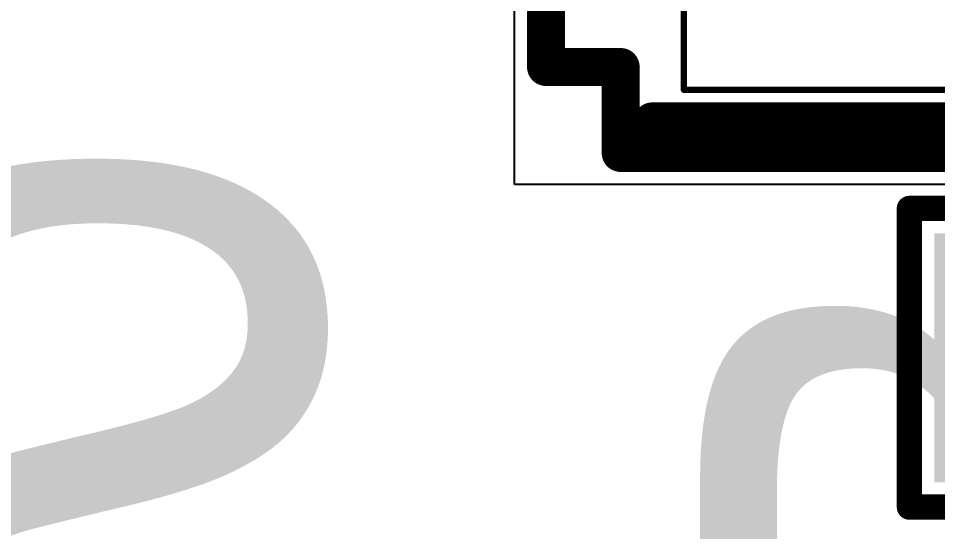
# Model space of a CAD drawing. Header units: inches. Extents: x -1.3 to 11.9, y -6.8 to 4.2.
# Drawn here: x 2.9918 to 3.1372, y 1.1125 to 1.1937 of the extents above; entities that cross this region are included whole.
import ezdxf

# ---------------------------------------------------------------- set-up
doc = ezdxf.new("R2010")
doc.units = ezdxf.units.IN
doc.header["$MEASUREMENT"] = 0
for name, color, linetype in [('AB', 56, 'Continuous'), ('Bottom Overlay', 54, 'Continuous'), ('Mechanical 13', 56, 'Continuous'), ('POT_INFO', 56, 'Continuous'), ('TOP', 1, 'Continuous'), ('Top Overlay', 2, 'Continuous'), ('Top Paste', 8, 'Continuous'), ('Top Solder', 216, 'Continuous')]:
    doc.layers.add(name, color=color, linetype=linetype)
doc.styles.add('Arial', font='', dxfattribs={"height": 0.2})
doc.styles.get('Arial').set_extended_font_data('Arial')

# ---------------------------------------------------------------- blocks, each defined once
blk = doc.blocks.new('C0603_187')
at = {"layer": 'TOP'}
for points in [[(-0.04134, 0.01772), (-0.01378, 0.01772), (-0.01378, -0.01772), (-0.04134, -0.01772)], [(0.01378, 0.01772), (0.04134, 0.01772), (0.04134, -0.01772), (0.01378, -0.01772)]]:
    blk.add_hatch(color=1, dxfattribs=at).paths.add_polyline_path(points)
at = {"layer": 'Top Paste'}
for points in [[(-0.04134, 0.01772), (-0.01378, 0.01772), (-0.01378, -0.01772), (-0.04134, -0.01772)], [(0.01378, 0.01772), (0.04134, 0.01772), (0.04134, -0.01772), (0.01378, -0.01772)]]:
    blk.add_hatch(color=8, dxfattribs=at).paths.add_polyline_path(points)
at = {"layer": 'Top Solder'}
for points in [[(-0.04331, 0.01969), (-0.01181, 0.01969), (-0.01181, -0.01969), (-0.04331, -0.01969)], [(0.01181, 0.01969), (0.04331, 0.01969), (0.04331, -0.01969), (0.01181, -0.01969)]]:
    blk.add_hatch(color=216, dxfattribs=at).paths.add_polyline_path(points)
at = {"layer": 'Top Overlay'}
for points in [[(-0.04724, -0.02362, 0.004, 0.004, 0), (-0.04724, 0.02362, 0.004, 0.004, 0)], [(-0.04724, 0.02362, 0.004, 0.004, 0), (0.04724, 0.02362, 0.004, 0.004, 0)], [(0.04724, -0.02362, 0.004, 0.004, 0), (0.04724, 0.02362, 0.004, 0.004, 0)], [(-0.04724, -0.02362, 0.004, 0.004, 0), (0.04724, -0.02362, 0.004, 0.004, 0)]]:
    blk.add_lwpolyline(points, format="xyseb", dxfattribs=at)
for points in [[(-0.04824, 0.02362, 0.002, 0.002, 1), (-0.04624, 0.02362, 0.002, 0.002, 1)], [(-0.04824, 0.02362, 0.002, 0.002, 1), (-0.04624, 0.02362, 0.002, 0.002, 1)], [(0.04624, 0.02362, 0.002, 0.002, 1), (0.04824, 0.02362, 0.002, 0.002, 1)], [(0.04624, 0.02362, 0.002, 0.002, 1), (0.04824, 0.02362, 0.002, 0.002, 1)], [(-0.04824, -0.02362, 0.002, 0.002, 1), (-0.04624, -0.02362, 0.002, 0.002, 1)], [(-0.04824, -0.02362, 0.002, 0.002, 1), (-0.04624, -0.02362, 0.002, 0.002, 1)], [(0.04624, -0.02362, 0.002, 0.002, 1), (0.04824, -0.02362, 0.002, 0.002, 1)], [(0.04624, -0.02362, 0.002, 0.002, 1), (0.04824, -0.02362, 0.002, 0.002, 1)]]:
    blk.add_lwpolyline(points, format="xyseb", close=True, dxfattribs=at)
blk = doc.blocks.new('SO8_MUN12AD_DEA_319')
at = {"layer": 'AB'}
for p, q in [((-0.08381, -0.076), (-0.08381, 0.076)), ((0.08381, -0.076), (-0.08381, -0.076))]:
    blk.add_line(p, q, dxfattribs=at)
at = {"layer": 'Mechanical 13'}
for points in [[(-0.057, -0.061, 0.001, 0.001, 0), (-0.057, 0.061, 0.001, 0.001, 0)], [(-0.057, -0.061, 0.001, 0.001, 0), (0.057, -0.061, 0.001, 0.001, 0)]]:
    blk.add_lwpolyline(points, format="xyseb", dxfattribs=at)
blk.add_lwpolyline([(-0.05725, -0.061, 0.0005, 0.0005, 1), (-0.05675, -0.061, 0.0005, 0.0005, 1)], format="xyseb", close=True, dxfattribs=at)
blk.add_lwpolyline([(-0.05725, -0.061, 0.0005, 0.0005, 1), (-0.05675, -0.061, 0.0005, 0.0005, 1)], format="xyseb", close=True, dxfattribs=at)
at = {"layer": 'POT_INFO'}
for p, q in [((-0.07881, -0.0574), (-0.07881, 0.0574)), ((-0.067, -0.0574), (-0.07881, -0.0574)), ((-0.067, -0.071), (-0.067, -0.0574)), ((0.067, -0.071), (-0.067, -0.071))]:
    blk.add_line(p, q, dxfattribs=at)
for points in [[(-0.07881, -0.0574, 0.006, 0.006, 0), (-0.07881, 0.0574, 0.006, 0.006, 0)], [(-0.07881, -0.0574, 0.006, 0.006, 0), (-0.067, -0.0574, 0.006, 0.006, 0)], [(-0.067, -0.071, 0.006, 0.006, 0), (-0.067, -0.0574, 0.006, 0.006, 0)], [(-0.067, -0.071, 0.006, 0.006, 0), (0.067, -0.071, 0.006, 0.006, 0)]]:
    blk.add_lwpolyline(points, format="xyseb", dxfattribs=at)
for points in [[(-0.08031, -0.0574, 0.003, 0.003, 1), (-0.07731, -0.0574, 0.003, 0.003, 1)], [(-0.08031, -0.0574, 0.003, 0.003, 1), (-0.07731, -0.0574, 0.003, 0.003, 1)], [(-0.0685, -0.0574, 0.003, 0.003, 1), (-0.0655, -0.0574, 0.003, 0.003, 1)], [(-0.0685, -0.0574, 0.003, 0.003, 1), (-0.0655, -0.0574, 0.003, 0.003, 1)], [(-0.0685, -0.071, 0.003, 0.003, 1), (-0.0655, -0.071, 0.003, 0.003, 1)], [(-0.0685, -0.071, 0.003, 0.003, 1), (-0.0655, -0.071, 0.003, 0.003, 1)]]:
    blk.add_lwpolyline(points, format="xyseb", close=True, dxfattribs=at)
at = {"layer": 'Top Overlay'}
blk.add_lwpolyline([(-0.062, -0.066, 0.006, 0.006, 0), (0.062, -0.066, 0.006, 0.006, 0)], format="xyseb", dxfattribs=at)
blk.add_lwpolyline([(-0.0635, -0.066, 0.003, 0.003, 1), (-0.0605, -0.066, 0.003, 0.003, 1)], format="xyseb", close=True, dxfattribs=at)

msp = doc.modelspace()

# ---------------------------------------------------------------- block references
for name, p in [('SO8_MUN12AD_DEA_319', (3.15409, 1.24339)), ('C0603_187', (3.18, 1.14))]:
    msp.add_blockref(name, p)

# ---------------------------------------------------------------- texts
at = {"layer": 'Bottom Overlay', "style": 'Arial', "text_generation_flag": 2}
msp.add_text('Quantum Source Labs LTD.', height=0.1, rotation=360, dxfattribs=at).set_placement((3.665, 1.07))

doc.saveas('drawing.dxf')
